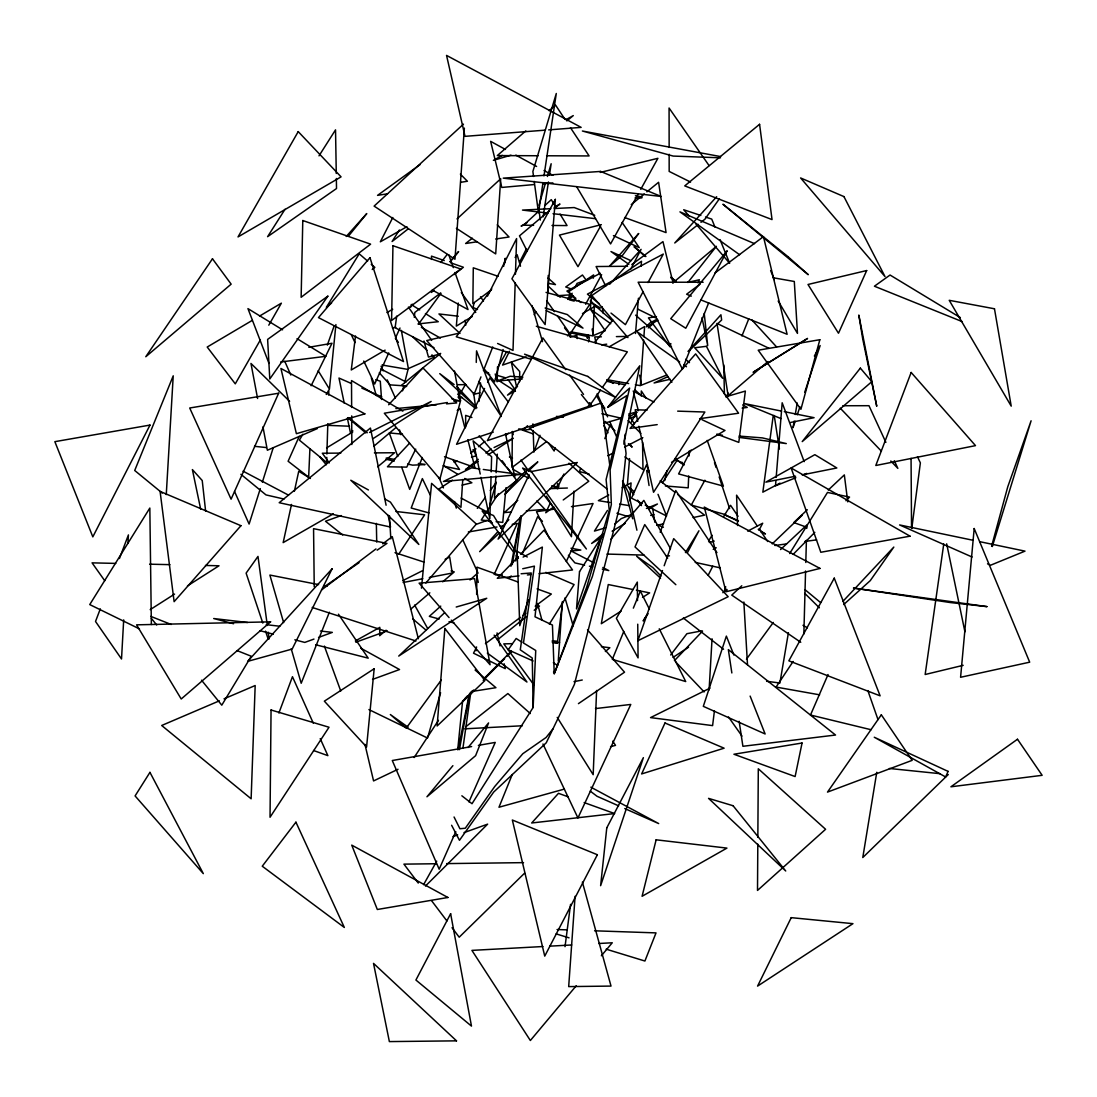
<?xml version="1.0" encoding="UTF-8"?>
<svg xmlns="http://www.w3.org/2000/svg" width="1097" height="1097" viewBox="0 0 1097 1097"><rect width="100%" height="100%" fill="white"/><g stroke="black" fill="none" stroke-linecap="round" stroke-linejoin="round"><path stroke-width="1.5" d="M431.491 259.427L431.505 256.122L444.258 260.579M757.808 844.155L757.506 890.421L825.588 829.277L758.301 768.778L757.849 837.313M512.34 431.67L512.025 467.487L546.621 441.543M379.768 627.278L379.672 635.712L386.103 630.213M476.016 650.768L476.057 647.353M476.647 594.451L476.962 567.149L518.113 582.027M519.594 381.674L519.731 371.568L511.312 362.188L516.564 386.967M641.251 395.962L641.32 390.985L646.051 398.074M547.938 292.474L548.239 275.443M476.263 362.421L476.551 350.862L501.274 416.476L478.607 381.495M497.572 366.604L497.147 381.783L495.227 373.995M803.854 634.011L805.568 571.002M805.801 562.487L806.405 540.355M806.734 528.439L806.83 525.024L780.557 549.556M491.045 476.866L489.838 518.826L480.939 477.36M491.182 471.833L491.621 456.722L473.109 440.857L480.225 474.041M326.783 457.38L326.618 462.44L299.399 440.144L302.854 434.247M326.879 454.021L327.811 423.703M328.689 395.085L328.839 390.025L326.248 394.454M515.192 282.642L513.012 350.423L497.599 343.471M515.453 274.168L516.591 238.584L487.466 296.121M596.603 690.466L593.175 774.688L557.221 717.383M689.026 455.982L689.231 450.977M309.916 448.673L308.655 477.168L288.113 461.247L299.22 436.4M688.71 475.947L688.176 487.836L665.385 485.971M461.851 795.791L472.012 803.717L533.128 707.496L535.747 650.48L523.461 642.993L534.404 566.134L522.734 568.74M123.687 619.901L121.52 658.982L95.521 621.478L100.307 608.876M127.938 543.413L128.418 534.911L119.436 558.524M574.005 491.168L571.441 536.707L546.347 496.173M709.101 689.917L712.049 638.797M166.264 494.596L173.23 375.818L134.712 470.49L162.233 493.074M495.899 476.057L494.486 497.956L516.714 480.486L507.006 467.308M496.105 472.684L497.311 454.144M462.769 479.512L460.959 507.308L438.814 489.084L452.362 480.129M587.142 337.999L587.348 334.763M558.263 661.025L562.377 601.54M575.089 896.304L568.685 986.601L611.015 986.08L582.384 882.084M629.801 500.781L631.063 482.913L622.15 487.754M643.637 340.097L640.387 385.664L635.355 384.759M643.884 336.724L644.611 326.591L609.178 346.817M464.374 128.102L454.967 259.249L374.104 206.113L463.483 124.139M775.908 480.76L775.497 485.834L795.819 477.743M776.182 477.36L782.175 402.777L804.17 461.631M635.506 333.515L638.44 298.219M641.087 266.283L641.512 261.251L591.79 295.546L627.95 337.629M627.388 484.956L629.555 458.573M458.272 303.06L456.338 326.097L472.341 316.457M478.991 401.392L480.568 382.935M506.005 487.671L502.741 522.419L496.118 521.678M590.282 309.34L591.544 296.231M593.271 278.199L593.587 274.922L568.699 291.706L576.419 300.619M421.467 588.17L431.601 483.366L476.331 524.037L425.855 583.028M457.723 749.745L462.632 700.654M335.915 324.575L329.429 389.078L318.185 370.772M504.771 263.17L505.278 258.261L503.605 266.42M414.282 317.362L414.844 312.412L440.583 293.009M355.51 335.997L351.273 369.963L385.129 350.121M714.435 710.746L712.597 725.611L650.562 717.603L710.074 688.093M515.7 560.951L521.432 515.878M557.317 643.295L562.569 602.623M565.024 946.656L570.563 904.339M911.785 528.397L920.369 462.879L917.476 456.763M623.836 444.162L625.18 434.193M618.818 384.704L619.215 381.783M773.248 415.516L762.84 492.169L780.049 483.133M396.703 316.142L395.112 327.729L434.001 347.708M462.948 748.085L470.764 692.564M943.749 544.002L925.155 674.504L963.18 665.331M543.001 182.582L538.49 212.832L534.225 181.416M544.002 175.849L556.289 93.492L532.881 171.489L533.553 176.452M543.18 216.781L548.418 181.979M549.405 175.342L551.16 163.741L547.417 176.48M588.582 341.839L589.363 336.957L569.96 332.679M876.764 772.288L862.791 857.525L948.288 774.523M556.961 488.028L557.701 483.558L558.867 486.67M788.414 632.722L779.898 683.02L766.638 681.278M794.146 421.111L793.021 427.693L795.147 421.262M795.256 414.515L797.217 402.983M512.244 564.64L520.718 515.947M587.512 337.958L588.088 334.681M459.41 749.635L469.598 694.209M510.914 566.285L520.156 517.619M458.135 749.525L469.242 694.182M474.137 302.58L473.081 307.434L477.51 309.505M291.5 504.455L283.163 542.617L333.337 513.821M294.394 491.182L298.741 471.271L310.369 478.47M664.7 480.651L666.935 470.778M402.572 390.82L403.833 385.883M404.683 382.592L408.057 369.428L382.03 365.013M727.146 396.14L727.983 392.877M503.112 349.545L494.596 381.838L483.996 368.674M670.843 343.553L669.979 346.762L648.423 317.897L656.472 316.635M991.592 546.279L1007.773 486.766L1031.098 420.782L992.305 546.539M427.556 737.979L440.596 692.701M489.701 505.086L496.31 482.269L490.304 490.524M538.997 205.139L545.538 182.856M725.707 586.717L724.267 591.571L726.68 589.226M555.123 447.795L554.136 451.004L548.5 442.886M260.318 488.59L249.101 524.064L234.552 491.497M262.361 482.132L273.071 448.262M797.272 414.817L799.932 406.768M804.718 392.273L820.145 345.569L814.358 356.018M528.439 599.853L519.759 625.701L517.098 551.27L527.287 556.988M662.492 570.536L637.864 640.717L728.175 596.713L673.695 538.641L664.179 565.75M327.304 345.13L334.146 325.905M539.985 435.276L533.91 452.074L533.169 430.504M278.899 713.023L292.46 676.698L313.276 723.142M660.202 532.21L675.738 490.524L716.944 552.641M523.104 557.098L542.357 547.074L535.021 616.802L552.435 625.043L554.246 673.723L586.676 587.224L609.246 510.27L606.093 479.567L626.908 395.564L607.793 407.357L639.757 365.795L624.44 440.733L626.058 453.349L621.025 501.48L574.375 684.473L546.251 742.792L493.691 792.061L459.478 840.302L451.621 825.273M604.817 438.622L610.302 424.58M554.246 673.723L592.339 576.624L606.38 526.382L611.344 504.538L610.097 469.927L629.637 388.077L607.793 407.357M480.952 376.888L474.137 394.193L426.706 340.536L459.451 333.09M483.434 370.594L492.731 347.009M329.374 612.222L301.195 683.266L291.24 648.834M422.331 457.504L409.702 489.358L401.749 467.418M708.689 302.786L682.403 369.113L638.125 282.203L703.15 282.244M580.656 468.46L579.408 471.573L589.116 474.027M741.942 335.943L748.785 318.802M512.258 774.482L498.984 807.241L564.379 789.086M623.795 631.419L612.332 659.352L685.707 681.552L659.242 628.787M633.339 608.149L640.346 591.091L649.41 609.178M522.405 553.56L537.612 516.728L542.453 521.336M698.021 282.916L699.351 279.762L687.984 282.354M828.057 674.532L810.491 715.025L871.045 729.724M455.79 831.636L439.17 869.208L392.287 760.523L471.628 746.563M468.94 801.893L495.254 742.408L478.374 745.384M388.736 352.919L374.653 384.073L363.765 361.05M395.77 337.355L399.994 328.003M494.157 574.499L517.277 523.447L512.217 524.325M566.313 561.527L593.079 503.509L571.441 506.636M550.104 503.482L545.744 512.779L553.807 506.869M557.372 487.987L563.913 474.041M529.124 474.768L498.093 539.107L577.296 462.495L530.591 471.696M311.123 385.733L331.993 343.265L308.833 347.296M572.154 293.242L569.357 298.864L573.361 295.765M574.951 287.62L577.049 283.396L587.786 279.529M509.474 351.273L502.577 365.068L526.245 356.909M415.749 449.139L406.74 467.116L387.447 466.787L409.524 443.243M484.572 388.475L456.558 444.285L493.293 432.108M487.603 382.442L489.879 377.917L508.295 401.982M708.155 575.308L712.762 566.217M476.633 647.093L473.52 653.195L505.251 668.635L504.126 663.767M392.808 217.494L380.33 241.82L406.918 226.695M519.594 262.169L526.519 248.649M630.802 269.08L641.073 249.348L609.781 284.164M691.055 450.099L678.604 473.918L723.376 486.108L707.208 440.391M567.643 299.371L570.509 293.927M687.408 552.71L698.94 530.783L685.447 552.6M759.069 530.084L762.703 523.214L747.715 531.14M631.228 422.167L636.685 411.923L628.663 414.049M534.212 314.716L535.816 311.713M643.144 291.61L625.413 324.657L611.002 313.084M647.984 282.601L663.287 254.065L587.416 294.147L599.209 303.608M585.633 304.226L601.65 274.648M704.891 480.212L691.288 505.059L725.679 514.685M638.317 193.744L610.576 243.945L576.611 186.627M640.771 189.315L657.898 158.311L600.251 172.421M600.566 226.105L577.982 266.694L559.443 235.101L601.362 224.652M410.717 307.133L412.335 304.226M423.593 884.662L436.702 861.2M497.517 367.934L506.704 351.602M260.414 339.851L235.279 383.854L207.21 347.036L252.283 320.379M268.792 325.178L281.367 303.17L259.55 316.073M458.066 397.265L465.581 384.334M708.58 540.986L712.104 535.267M723.526 516.714L730.561 505.306L738.048 516.276M647.669 613.676L643.171 620.943L647.888 613.867M789.662 553.56L827.495 492.43L849.572 497.092L845.965 500.739M549.309 624.124L574.088 584.564L545.799 572.36M607.436 510.434L594.451 531.071L605.626 527.78M399.363 230.013L392.082 241.532L408.194 228.875M285.042 209.253L267.599 236.678L336.518 188.533L336.354 178.482M319.008 155.843L335.531 129.857L336.272 173.449M498.463 493.581L481.226 520.033L491.154 521.13M414.131 757.52L438.457 720.359M662.369 482.735L677.26 460.068M398.814 554.026L424.662 514.808L395.894 511.463M793.131 661.45L776.073 687.079L819.596 694.826M600.498 390.162L589.939 405.204L581.355 394.55M602.404 387.419L627.333 351.849L536.323 326.248M719.44 198.708L704.905 219.222L700.969 222.321M477.305 508.391L485.299 497.394M406.507 727.75L441.227 680.099M418.464 324.191L440.967 293.338M746.454 659.201L773.316 622.438M491.771 288.922L456.256 336.779L531.277 359.268M515.11 257.466L517.14 254.723L520.499 266.214M562.542 417.34L564.571 414.652M670.678 654.964L686.914 633.696L701.737 630.885M440.939 262.471L447.165 254.463M687.86 282.505L716.41 246.331L672.776 282.944M552.97 728.861L546.1 737.472L522.789 753.721L494.747 786.494L465.293 828.235L459.931 828.742L454.062 817.004M348.462 236.129L366.768 213.572L346.241 236.472M594.697 342.415L612.812 320.132M450.291 261.58L458.628 251.528L449.948 261.772M452.896 765.679L426.952 796.779L475.604 755.682L488.576 722.923L468.035 747.537M576.227 985.778L530.358 1040.505L471.916 950.386L542.933 946.533M601.348 955.802L612.263 942.776L598.743 943.502M610.672 539.477L643.843 500.383L670.486 548.665M352.754 430.627L350.533 433.219L347.379 418.176M505.594 493.17L521.624 474.754L537.818 461.892L528.343 471.203M646.325 326.865L649.561 323.19L657.089 319.2M688.162 351.273L720.921 314.784L721.648 320.009L688.368 351.465M716.656 196.72L674.751 242.972L698.35 224.391M497.599 531.99L479.65 551.654L499.546 532.868M500.959 528.301L508.802 519.69M388.626 404.766L422.907 367.879L456.667 402.928L446.534 403.874M842.784 601.499L893.822 547.074L870.264 580.642L843.662 604.584M465.155 698.378L467.473 695.937M469.79 693.51L472.108 691.069M483.681 678.906L511.229 651.261M674.422 660.655L702.56 631.118M518.332 556.645L497.298 578.297L519.032 575.884M520.664 554.246L544.043 530.194L572.524 569.96L539.093 573.662M553.491 672.036L555.864 669.636M793.254 554.259L814.81 532.36M462.948 700.846L467.706 696.033M470.092 693.619L473.657 690.013M483.187 680.373L504.62 658.694M507.006 656.28L511.764 651.467M425.485 886.033L487.644 824.135L463.99 832.637M504.647 494.473L525.97 473.534M524.599 873.157L459.204 937.195L452.033 927.719M772.219 543.879L802.25 515.192M527.602 425.705L522.789 430.271L531.14 429.215M444.477 612.839L398.718 656.075L486.753 598.276L456.215 607.025M807.323 509.762L793.762 522.542L806.583 527.191M828.29 490.016L844.333 474.919L847.762 501.891M741.778 585.771L731.768 595.109L800.755 642.293M539.23 210.775L523.557 225.228L533.595 225.31M545.25 205.208L551.284 199.654L556.536 208.293M457.01 218.92L500.712 178.756L495.693 253.928L456.379 228.327M517.77 500.301L504.387 512.573L511.147 512.038M440.747 606.12L429.311 616.363L439.184 619.01M470.01 579.956L476.359 574.266L478.292 582.37M508.693 578.188L511.202 575.966M517.523 386.322L507.513 395.126L514.781 391.053M505.744 435.454L508.309 433.219M525.792 130.913L497.298 155.582L538.106 155.747M549.103 110.728L555.576 105.12L564.886 119.244M767.927 361.53L728.106 395.756L717.013 323.437L769.024 348.311M410.552 609.315L429.832 592.819M442.694 581.821L454.268 571.921L451.073 570.879M648.231 327.921L653.346 323.574M605.366 651.549L609.85 647.737L601.389 646.709M373.926 446.15L395.935 427.569M549.35 210.693L519.484 235.855L527.177 251.158M603.213 533.745L591.626 543.454L603.323 536.447M614.814 524.023L621.245 518.62L632.256 514.178M377.683 466.801L394.563 452.746L374.406 452.883M470.805 453.088L475.933 448.824M478.498 446.698L484.915 441.364M566.847 120.917L573.278 115.596L565.887 119.738M331.596 303.005L326.344 307.325L359.199 253.805L367.618 261.1M372.212 269.519L374.831 267.366L371.225 264.24M440.692 353.385L401.598 385.198L406.48 386.528M631.255 204.59L644.268 193.963M646.873 191.838L658.598 182.28L666.071 232.605L624.618 217.535M478.292 459.328L465.457 469.708L478.141 461.371M485.985 453.102L491.113 448.947M497.38 639.908L526.327 616.596M534.212 610.247L539.477 606.01L536.09 605.942M472.313 238.2L465.622 243.507L477.318 241.751M465.677 726.845L507.87 693.551L530.29 713.557M431.368 292.433L434.042 290.335M454.048 274.593L463.4 267.257L450.648 262.8M321.517 589.967L375.942 548.953M382.743 543.824L392.26 536.639L418.368 638.742M485.436 643.678L520.417 617.337M523.104 615.321L525.792 613.292M535.213 606.202L551.352 594.039L537.105 588.897M700.092 284.123L686.612 294.243L691.329 296.108M714.929 273.016L763.443 236.623L787.111 334.27L700.75 299.865M554.725 207.95L559.95 204.042L554.191 207.306M491.346 289.827L472.862 303.608L473.287 267.805L498.12 276.321M457.243 410.511L459.958 408.495L464.936 428.173M631.79 264.569L662.958 241.614L673.064 282.848M563.227 499.971L588.787 481.226L569 463.195M420.192 164.523L377.56 195.362L387.543 193.799M325.48 585.921L359.021 562.72M377.176 550.159L386.953 543.385L313.564 528.672L314.236 586.813M578.434 703.643L624.536 672.187L587.512 629.843M488 454.898L513.341 438.252L494.075 447.521M673.051 657.391L688.573 647.203M722.841 592.695L727.064 589.98M373.131 438.567L431.148 401.461L369.524 432.437M150.207 609.63L174.574 594.094M187.477 585.88L219.016 565.778L205.482 565.462M621.217 611.015L601.321 623.713L608.259 584.55L633.092 589.555M642.527 597.426L649.643 592.887L636.397 590.227M648.066 326.316L657.939 320.063M326.577 447.905L352.754 431.999M612.099 531.181L625.263 523.296M648.656 509.269L657.432 504.003L646.421 508.446M671.556 462.303L724.98 430.449L701.984 419.685M582.466 313.577L594.3 306.721L592.887 335.915L571.002 331.843M629.747 416.476L636.946 412.362M526.862 222.814L521.102 226.078L525.545 224.378M386.939 312.535L392.699 309.285M502.275 155.363L493.389 160.34L510.996 155.171M355.346 640.936L379.013 627.827M608.78 495.008L598.372 500.643L609.836 502.495M600.333 273.249L566.916 291.075L575.87 298.384M713.242 549.364L716.231 547.773M607.848 455.749L613.936 452.595M624.577 447.082L642.828 437.648M402.654 580.697L422.372 570.783M445.135 559.319L449.688 557.029L452.252 573.059L429.338 577.461M398.019 769.271L373.57 780.927L364.958 744.397M667.963 376.6L654.086 382.963L670.034 379.301M317.403 428.557L267.366 450.236L262.951 426.87M219.345 700.846L161.684 725.487L251.131 798.781L255.176 685.529L224.021 698.844M605.352 330.444L593.299 335.559L592.133 329.031M666.743 375.037L641.443 385.157L639.674 375.133M803.635 474.631L806.761 473.397M476.194 524.366L487.082 520.389M372.527 679.413L399.527 669.54L360.817 648.204M313.961 639.085L304.774 642.417L294.832 639.812M318.555 637.412L332.336 632.393L320.475 631.008M341.249 515.549L325.48 521.24L342.703 534.979M355.826 642.198L387.351 630.844M452.951 836.6L457.682 834.899M567.506 335.819L570.701 334.763L557.276 315.717M570.317 337.232L576.803 335.243L577.228 338.603M725.666 396.826L745.37 391.067L738.788 442.379L716.78 434.11M628.718 418.396L636.603 416.106M603.679 423.387L621.533 418.272L601.842 413.747M454.089 462.111L457.257 461.206M471.491 457.134L476.235 455.776L473.068 449.564M709.265 542.48L714.202 541.109M439.842 354.002L428.461 357.06L423.963 341.002M458.848 398.28L462.07 397.443M473.383 394.509L479.842 392.822M610.576 746.646L615.527 745.37L612.729 741.147M650.686 515.425L653.894 514.603M462.07 485.107L471.875 482.762L464.73 478.457M656.993 525.244L663.548 523.859M693.057 517.592L704.535 515.151L677.631 494.377M790.471 422.496L814.084 417.683L784.286 411.663M573.992 681.676L582.26 680.003M795.558 476.208L765.829 482.145L814.852 454.679L836.833 467.98L802.154 474.891M403.134 582.493L422.784 578.722M468.323 532.004L497.023 526.985M500.397 526.395L503.77 525.806M392.493 327.866L395.77 327.29M447.37 402.503L384.307 413.226L439.897 479.142L460.658 400.24L454.007 401.379M472.574 691.384L495.926 687.682L475.097 670.048M460.754 182.294L467.404 181.252L460.37 174.121M495.693 238.995L509.049 236.993L497.27 224.83M742.148 408.139L747.235 407.412L742.834 404.903M554.794 509.049L536.488 511.696L549.624 538.915M601.636 344.897L606.696 344.17M657.199 424.621L630.062 428.42L695.635 353.892L738.596 413.226L699.598 418.684M774.839 545.497L786.535 543.92M804.924 541.438L816.621 539.861M280.709 361.969L325.905 356.319L297.026 338.658M595.465 708.58L630.789 704.439L577.941 817.937L542.974 743.999M527.383 574.965L530.729 574.581M418.053 323.917L438.265 321.709L425.43 313.55M570.92 550.996L580.848 550.05L571.002 548.226M395.88 408.578L436.4 404.807M534.143 184.557L501.795 187.436L490.633 141.362L505.456 149.453M542.645 183.802L552.861 182.897M522.433 378.876L497.394 380.988L510.16 376.271L522.926 377.135M526.368 510.832L544.976 509.351L536.831 500.972M545.278 130.145L465.018 136.343L446.548 55.412L581.149 127.375L548.692 129.885M521.116 573.758L531.236 572.977L520.28 649.835L532.264 658.049L533.128 707.496M557.221 295.724L570.44 294.832M464.744 728.833L522.391 725.761M549.707 946.163L571.688 944.97M550.845 208.691L522.487 210.076L547.952 213.079M554.191 208.526L574.211 207.552L594.752 215.314M550.379 488.631L567.382 488.028M512.244 643.665L503.797 643.87L533.869 684.83M552.778 642.65L559.539 642.472M601.389 336.82L594.725 336.93L596.069 343.443M616.391 336.601L626.387 336.436M436.387 863.737L403.929 864.134L418.259 883.071M446.644 863.6L523.543 862.64M627.566 266.269L596.096 266.53L605.695 285.988M457.504 384.704L465.786 384.649M340.81 453.102L322.326 453.226L329.278 462.92M495.57 574.965L502.33 574.91M842.825 405.739L868.975 405.698L885.882 442.379M635.067 197.899L641.896 197.913M546.608 155.774L589.116 155.939L570.481 127.705M551.997 225.461L567.067 225.584L560.046 214.066M115.775 563.405L92.079 562.857L104.736 580.724M149.631 564.187L169.939 564.653M606.956 554.067L644.117 555.109M666.071 555.74L669.458 555.836M647.079 410.141L635.19 409.757L637.755 421.317M677.672 411.142L704.877 412.019L653.551 492.265L638.865 426.267M557.057 929.529L567.286 929.872M594.588 930.804L656.02 932.889L644.913 961.027L606.175 949.179M720.496 157.803L673.174 156.076L582.384 131.009L720.523 156.556M327.413 425.334L349.559 426.226M406.658 386.007L390.079 384.882L379.301 372.788M739.063 436.085L762.388 437.895L786.302 443.586L739.268 437.429M402.476 434.165L389.27 432.931L397.772 456.448M889.365 768.476L939.868 773.659M254.518 446.314L266.324 447.562M458.299 316.224L438.951 313.948L459.945 333.419M247.593 622.493L213.696 618.53L233.565 623.74M266.242 624.673L279.79 626.25M553.053 213.682L595.493 218.687M556.481 416.38L563.076 417.189M552.298 640.703L557.372 641.334M717.438 434.577L722.47 435.235M479.951 468.995L471.614 467.843L443.435 481.487L519.951 474.535L483.283 469.461M619.654 504.072L629.472 505.648M386.226 457.998L394.673 459.424M418.314 463.428L425.074 464.566L412.609 465.155L407.604 464.058M773.042 277.733L794.297 281.476L797.478 333.392L778.171 301.017M548.761 283.424L555.48 284.617L548.061 278.062M606.833 379.631L628.65 383.552M606.806 381.331L625.029 384.745M635.41 195.732L642.047 196.994M318.596 584.605L269.876 575.061L283.643 622.602M323.642 585.592L327.002 586.251M780.968 410.991L744.561 403.614L780.968 418.588M973.162 540.3L899.595 524.942L972.093 557.015M979.854 541.699L1024.996 551.133L990.605 565.216L987.519 563.844M443.407 466.102L459.52 469.475L452.965 459.698M695.237 562.391L719.947 567.793M385.911 459.245L394.262 461.097M584.591 565.092L574.91 562.898L568.424 555.26M589.418 566.189L592.654 566.916M602.322 569.124L608.78 570.591L602.843 567.492M283.958 499.039L265.995 494.912L240.901 474.302M552.106 641.964L557.098 643.212M315.634 644.748L368.208 658.159L338.452 614.183M569.288 299.81L574.211 301.099M593.902 306.282L600.47 308.01L590.488 302.128M260.058 630.693L273.304 634.176M449.057 621.656L453.993 622.973M546.045 292.392L589.829 304.294L569.782 334.393L564.544 327.893M451.991 398.897L460.123 401.104L454.501 371.033M588.431 405.492L591.544 406.329M428.982 512.93L411.197 508.021L422.359 478.594L430.257 495.076M488.618 372.857L485.532 371.952L489.797 374.721M496.324 375.119L505.594 377.834M545.127 308.024L567.314 314.565L583.001 328.14L546.279 310.602M616.939 513.245L628.033 516.522M556.138 933.89L569.041 937.839M312.206 607.464L415.969 640.991M395.002 552.669L423.84 562.034M700.832 215.465L683.705 209.746L689.177 216.123M705.508 217.028L711.734 219.098L714.929 226.997M471.902 417.491L465.649 415.379L465.649 427.131M509.392 457.01L512.518 458.093M518.799 428.817L533.238 433.905M571.962 289.197L565.737 286.989L582.452 275.004L586.347 280.366M375.832 379.658L380.302 381.249L381.55 399.486M444.491 456.709L474.878 467.5L467.829 439.636M313.564 750.513L327.866 755.641L320.228 738.61M568.109 796.792L558.483 793.323L531.688 822.983L614.635 813.563L584.153 802.579M657.021 524.86L663.411 527.232M150.796 616.391L171.214 624.481M237.158 650.644L251.295 656.253L221.786 705.179L201.519 680.195M962.343 321.668L874.419 286.221L890.051 275.032L960.355 317.609M754.53 243.644L679.948 211.872L739.611 254.737M738.446 520.732L724.747 514.808L738.322 521.212M351.205 383.429L338.987 378.054L344.239 403.134M361.887 388.146L381.742 396.881M618.598 805.829L597.015 796.271L590.241 791.115M624.769 808.558L658.68 823.573L590.858 787.18M533.087 660.97L508.199 649.822L516.166 638.468L521.898 642.198M630.94 260.675L610.974 251.528L628.828 264.336M613.429 235.608L639.249 247.661L622.109 222.417M760.934 531.867L765.459 533.992L758.246 529.303M368.921 709.581L427.035 737.801M637.549 309.011L655.457 317.76M139.442 628.883L89.748 604.584L149.836 508.048L151.359 624.508M524.462 472.272L527.479 473.781M551.709 485.806L557.77 488.809M690.562 182.075L669.17 171.42L669.143 154.279M642.156 503.592L631.502 498.148L646.49 464.895L648.917 471.093M645.201 505.141L666.537 516.015L658.022 494.336M380.7 368.935L406.013 381.962M571.66 551.256L593.93 562.857M243.04 471.162L288.511 495.131M633.147 391.094L653.922 402.064M461.055 498.065L487.575 512.244M515.837 155.13L536.598 166.456M544.016 170.501L552.915 175.355M432.245 290.033L468.008 309.56L454.994 272.481M368.414 489.961L350.793 480.239L418.848 544.455L390.436 502.111L384.567 498.874M421.385 327.372L440.363 338.054M553.628 485.628L558.058 488.138M725.199 394.906L728.134 396.565M512.889 469.228L528.617 478.292M803.004 625.304L807.378 627.841M402.832 411.169L351.506 380.563L351.643 407.494M443.284 465.512L457.572 474.137M282.601 329.827L247.949 308.627L268.998 363.436M411.169 304.486L419.726 309.93M607.573 379.877L613.072 383.429M495.501 378.41L515.439 391.327M553.341 662.725L557.633 665.522M675.903 459.273L684.322 464.881M624.824 456.887L642.979 469.557L642.554 442.214M670.774 277.706L676.177 281.504L670.911 277.143M679.674 361.928L637.384 331.938L671.858 382.346M683.76 364.821L686.489 366.755M408.125 727.242L390.34 714.531L405.739 727.791M610.714 323.711L590.323 309.066L605.146 330.622M675.272 458.82L683.458 464.689L681.786 462.07M487.315 653.072L526.944 682.032L494.157 635.149M454.144 384.581L439.746 373.638L476.907 407.81L456.763 386.569M649.383 472.574L646.695 470.49L649.054 485.518M660.147 480.884L674.943 492.306M683.335 618.022L723.554 649.246M607.025 488.96L529.289 428.173L601.293 402.942L610.042 467.157M457.614 394.138L475.837 408.674M578.434 300.482L580.999 302.566M489.879 520.897L492.43 522.981M348.791 417.6L367.289 432.767M645.927 256.465L634.08 246.674L645.31 256.533M805.088 589.747L820.638 602.637M634.272 491.703L628.033 486.437L633.778 494.651M347.818 417.683L365.754 432.89M412.829 618.955L425.718 629.884M488.796 520.801L491.374 523.008M635.616 315.154L671.515 346.83M685.625 359.268L689.478 362.654M590.323 301.291L612.483 320.968M660.545 578.188L636.685 556.261L652.852 567.574L660.929 576.076M675.848 584.701L635.026 546.937L644.734 524.572L667.689 558.14M547.746 285.645L560.142 297.232M634.848 389.764L641.032 395.523M412.541 336.765L427.062 350.341M431.903 354.866L434.316 357.128L408.358 368.578L401.351 330.43M605.174 421.454L614.964 430.792M628.43 443.641L632.105 447.151L630.158 444.381M289.622 401.337L250.966 363.45L257.589 398.499M804.8 593.381L819.377 607.807M628.046 420.59L640.854 433.37M840.275 408.207L881.398 451.182M890.805 461.001L897.853 468.378L894.329 460.726M675.56 661.861L704.137 691.919M751.664 319.721L776.553 346.899M622.643 485.121L624.81 487.521M449.043 617.584L419.109 583.151L474.603 578.64L490.085 664.768L451.265 620.134M479.183 435.783L514.822 476.934L505.443 433.63M695.745 223.774L729.656 263.28L720.057 239.612M590.488 300.413L594.752 305.583M319.913 456.942L326.262 464.785M151.359 618.393L156.693 624.961M514.232 552.929L482.118 510.969L493.485 515.508L515.809 551.832M516.303 555.644L518.387 558.346M431.56 900.664L446.918 920.959M395.345 338.26L398.376 342.346M502.152 460.726L505.073 464.675M461.316 292.556L475.741 312.494M565.695 369.62L542.878 337.931L487.37 440.637L591.475 405.451L589.5 402.695M569.658 375.133L583.549 394.426M728.49 716.972L741.983 736.073M546.731 300.756L554.41 311.63M600.923 402.777L604.817 408.331M480.513 296.834L483.448 301.017M520.952 460.054L528.603 470.956M408.399 307.105L431.697 340.331M637.618 500.136L641.443 505.621M508.103 379.672L514.918 389.449M709.073 165.592L669.074 108.013L669.143 147.423M757.314 526.053L736.581 495.158L737.582 525.518M759.206 528.864L767.681 541.507M628.883 415.475L634.436 423.826M603.885 425.595L608.04 432.767M596.425 395.496L601.362 404.34M414.625 605.064L427.624 628.416M351.41 334.955L355.044 342.634M462.673 539.587L478.059 573.183M597.179 393.672L607.628 416.833M609.713 421.467L617.378 438.457M569.028 333.872L570.426 336.971M381.084 366.247L383.127 370.8M387.214 379.891L395.373 398.06M284.767 361.324L290.815 375.023M438.882 477.346L443.449 487.904M770.615 270.548L774.317 279.653M733.879 655.046L726.365 636.095L703.314 706.345L765.13 733.975L750.129 696.088M324.355 646.078L340.756 691.028M448.769 254.751L453.294 267.641M867.85 690.575L877.998 719.605M262.814 623.069L246.112 573.128L257.987 556.412L267.325 625.482M265.515 631.132L268.203 639.181M714.49 462.673L716.053 467.432M719.179 476.921L729.615 508.597M531.976 305.583L542.521 341.688M565.01 597.906L573.169 625.825M399.555 429.928L400.899 434.7M371.362 378.067L376.257 395.551M454.487 501.548L456.297 508.13M632.681 518.785L622.561 481.103L628.43 492.471L636.918 530.208M633.586 392.726L638.399 410.689M537.448 603.419L541.822 619.75M590.323 403.339L591.064 406.562M497.051 632.928L500.026 645.914M512.491 431.464L513.19 434.659M200.669 509.145L192.386 469.585L202.232 480.541L205.619 511.12M946.684 543.838L964.921 631.803M702.011 317.636L707.702 345.569L704.233 313.481M386.089 505.223L370.429 428.049L279.2 502.714L390.518 527.04L388.132 515.288M602.157 306.762L603.309 313.454M652.729 508.898L654.84 522.254M774.221 415.53L779.418 449.043M731.85 672.955L728.339 649.616L835.53 735.031L742.902 746.289L739.131 721.291M473.561 392.63L475.604 407.069M268.23 632.215L269.149 638.961M538.75 208.403L540.314 220.058M465.128 320.31L465.69 325.302M389.435 515.659L390.834 538.915M743.862 602.02L747.496 664.604M532.936 423.867L533.046 427.186M723.814 364.999L724.404 394.001M376.353 523.392L376.724 542.069M637.508 600.608L637.316 582.082L616.377 618.351L638.07 657.885L637.741 624.193M911.058 458.368L911.552 528.37M351.684 415.914L351.835 444.532M271.055 709.992L270.04 817.251L329.018 727.242L271.055 709.992M392.945 245.728L391.588 320.516L460.754 268.998L392.945 245.728M302.786 220.524L301.14 297.273L370.621 244.151L302.786 220.524M444.861 628.416L437.127 725.981L484.929 680.551L444.861 628.416M579.518 571.647L576.515 608.904L601.005 537.832L579.518 571.647M555.356 199.38L545.127 324.589L511.929 278.789L555.356 199.38M974.191 528.535L960.588 677.274L1029.685 662.177L974.191 528.535M374.173 668.745L366.576 746.988L324.355 701.175L374.173 668.745M606.778 827.851L600.621 885.69L643.377 757.657L606.778 827.851M802.058 743.012L795.119 776.553L733.92 754.242L802.058 743.012M656.129 839.808L642.088 896.276L726.927 848.104L656.129 839.808M819.843 339.713L800.92 409.291L758.205 350.204L819.843 339.713M911.154 372.459L875.804 465.498L975.507 445.629L911.154 372.459M948.082 771.383L945.628 776.978L874.268 737.239L948.082 771.383M278.652 393.22L231.083 499.176L189.712 408.002L278.652 393.22M866.685 270.548L838.492 333.241L807.995 284.48L866.685 270.548M664.988 722.992L641.635 773.933L724.102 748.195L664.988 722.992M791.225 917.654L757.574 986.107L852.945 923.66L791.225 917.654M332.103 568.808L292.172 649.054L247.62 661.381L332.103 568.808M150.001 425.074L92.82 536.872L54.85 441.666L150.001 425.074M597.371 854.741L544.743 956.118L512.34 820.021L597.371 854.741M450.634 913.719L415.914 980.032L471.477 1026.106L450.634 913.719M727.023 251.021L685.776 328.236L670.72 318.692L727.023 251.021M834.255 578.146L788.853 660.819L880.109 695.827L834.255 578.146M298.219 131.613L238.022 236.925L341.071 176.864L298.219 131.613M149.946 772.357L135.082 795.928L203.315 873.637L149.946 772.357M212.475 258.782L145.778 356.744L231.152 284.15L212.475 258.782M881.33 714.819L827.495 792.103L912.169 760.344L881.33 714.819M327.852 296.163L269.78 379L267.627 339.398L327.852 296.163M638.605 233.579L622.643 255.19L609.603 266.05L638.605 233.579M295.929 822.174L262.252 866.219L344.335 927.459L295.929 822.174M860.35 368.126L802.222 441.597L871.813 381.674L860.35 368.126M369.977 257.699L318.473 317.609L403.504 361.557L369.977 257.699M240.942 525.696L174.121 601.663L160.093 491.415L240.942 525.696M270.602 621.834L181.211 698.995L136.563 624.837L270.602 621.834M759.577 124.304L684.734 185.9L772.041 219.592L759.577 124.304M1017.495 739.241L950.907 786.796L1042.15 775.318L1017.495 739.241M807.461 338.507L753.31 372.171L807.461 338.507M364.862 413.871L296.396 433.685L280.928 368.469L364.862 413.871M820.008 568.424L725.981 591.763L704.301 507.075L820.008 568.424M910.03 536.172L820.817 552.271L791.143 468.008L910.03 536.172M447.919 897.483L377.327 909.495L351.739 845.129L447.919 897.483M706.454 346.309L694.662 347.776L722.676 378.314L706.454 346.309M600.594 171.434L503.235 178.139L661.148 196.473L600.594 171.434M456.517 1040.847L389.366 1041.588L373.515 963.385L456.517 1040.847M986.889 606.614L950.345 602.555L853.452 588.047L986.889 606.614M994.472 308.778L949.234 300.317L1011.215 406.137L994.472 308.778M733.07 805.733L708.552 798.369L785.726 870.991L733.07 805.733M587.855 376.449L524.558 354.18L615.595 397.402L587.855 376.449M531.263 471.449L522.583 468.049L586.415 549.007L531.263 471.449M843.936 196.596L800.604 177.947L885.005 276.581L843.936 196.596M788.153 256.808L722.95 204.234L808.27 274.689L788.153 256.808M876.709 406.055L862.736 339.055L858.814 315.045L876.709 406.055"/></g></svg>
